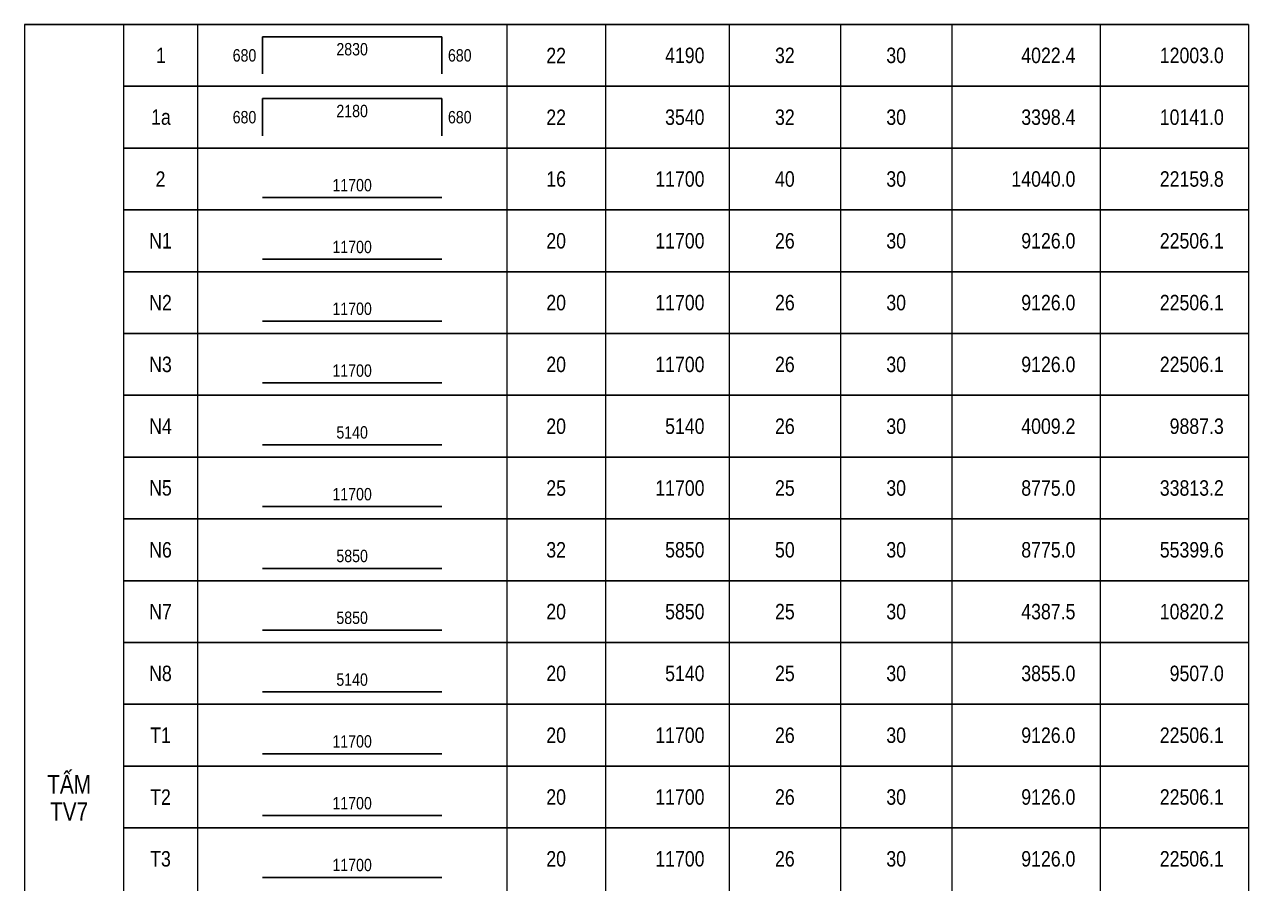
# Model space of a CAD drawing. Header units: millimetres. Extents: x -143483 to 1166745, y -1448440 to -1202244.
# Drawn here: x 403123 to 419623, y -1422748 to -1411165 of the extents above; entities that cross this region are included whole.
import ezdxf
from ezdxf.enums import TextEntityAlignment as Align

# ---------------------------------------------------------------- set-up
doc = ezdxf.new("R2010")
doc.units = ezdxf.units.MM
doc.header["$LTSCALE"] = 30
doc.layers.get('0').update_dxf_attribs({"lineweight": 9})
for name, color, linetype in [('ccu12-Dai', 6, 'Continuous'), ('ccu12-Manh', 8, 'Continuous'), ('ccu12-Text', 31, 'Continuous'), ('ccu12-Thay', 7, 'Continuous'), ('TEXT', 31, 'Continuous'), ('THEP', 4, 'Continuous')]:
    doc.layers.add(name, color=color, linetype=linetype)
doc.styles.add('ARIAL', font='arial_0.ttf')
doc.styles.add('Arial Narrow', font='ARIALN.TTF')
doc.styles.add('ccu11_simli', font='vnsimli.shx', dxfattribs={"width": 0.8})
doc.styles.add('ROMANS', font='arial_0.ttf', dxfattribs={"width": 0.8})

# ---------------------------------------------------------------- blocks, each defined once
blk = doc.blocks.new('TK_1')
at = {"layer": 'THEP'}
blk.add_lwpolyline([(2250, -800), (5150, -800)], dxfattribs=at)
at = {"layer": 'TEXT', "style": 'ROMANS', "width": 0.8}
for tag, p in [('SH', (600, -500)), ('DK', (7000, -500)), ('SL', (10700, -500)), ('SCK', (12500, -500))]:
    blk.add_attdef(tag, text='', height=250, dxfattribs=at).set_placement(p, align=Align.MIDDLE)
for tag, p in [('L', (9400, -500)), ('LA', (15400, -500)), ('KL', (17800, -500))]:
    blk.add_attdef(tag, text='', height=250, dxfattribs=at).set_placement(p, align=Align.MIDDLE_RIGHT)
blk.add_attdef('L1', text='', height=200, dxfattribs=at).set_placement((3700, -700), align=Align.CENTER)
blk = doc.blocks.new('TK_3')
at = {"layer": 'THEP'}
for p, q in [((2250, -200), (2250, -800)), ((5150, -200), (5150, -800))]:
    blk.add_line(p, q, dxfattribs=at)
blk.add_lwpolyline([(2250, -200), (5150, -200)], dxfattribs=at)
at = {"layer": 'TEXT', "style": 'ccu11_simli', "width": 0.8}
for tag, p in [('SH', (608, -500)), ('DK', (7000, -500)), ('SL', (10700, -500)), ('SCK', (12500, -500))]:
    blk.add_attdef(tag, text='', height=250, dxfattribs=at).set_placement(p, align=Align.MIDDLE)
blk.add_attdef('L2', text='', height=200, dxfattribs=at).set_placement((3700, -300), align=Align.TOP_CENTER)
for tag, height, p in [('L', 250, (9400, -500)), ('LA', 250, (15400, -500)), ('KL', 250, (17800, -500)), ('L1', 200, (2150, -500))]:
    blk.add_attdef(tag, text='', height=height, dxfattribs=at).set_placement(p, align=Align.MIDDLE_RIGHT)
blk.add_attdef('L3', text='', height=200, dxfattribs=at).set_placement((5250, -500), align=Align.MIDDLE_LEFT)

msp = doc.modelspace()

# ---------------------------------------------------------------- linework, layer by layer
for p, q in [((403123.02, -1411164.63), (403123.02, -1434497.96)), ((404456.35, -1411164.63), (404456.35, -1434497.96)), ((405456.35, -1411164.63), (405456.35, -1434497.96)), ((409623.02, -1411164.63), (409623.02, -1434497.96)), ((410956.35, -1411164.63), (410956.35, -1434497.96)), ((412623.02, -1411164.63), (412623.02, -1434497.96)), ((414123.02, -1411164.63), (414123.02, -1434497.96)), ((415623.02, -1411164.63), (415623.02, -1434497.96)), ((417623.02, -1411164.63), (417623.02, -1434497.96)), ((419623.02, -1411164.63), (419623.02, -1434497.96))]:
    msp.add_line(p, q)
at = {"layer": 'ccu12-Manh'}
for p, q in [((404456.35, -1411997.96), (419623.02, -1411997.96)), ((404456.35, -1412831.3), (419623.02, -1412831.3)), ((404456.35, -1413664.63), (419623.02, -1413664.63)), ((404456.35, -1414497.96), (419623.02, -1414497.96)), ((404456.35, -1415331.3), (419623.02, -1415331.3)), ((404456.35, -1416164.63), (419623.02, -1416164.63)), ((404456.35, -1416997.96), (419623.02, -1416997.96)), ((404456.35, -1417831.3), (419623.02, -1417831.3)), ((404456.35, -1418664.63), (419623.02, -1418664.63)), ((404456.35, -1419497.96), (419623.02, -1419497.96)), ((404456.35, -1420331.3), (419623.02, -1420331.3)), ((404456.35, -1421164.63), (419623.02, -1421164.63)), ((404456.35, -1421997.96), (419623.02, -1421997.96))]:
    msp.add_line(p, q, dxfattribs=at)
at = {"layer": 'ccu12-Thay'}
msp.add_line((403123.02, -1411164.63), (419623.02, -1411164.63), dxfattribs=at)

# ---------------------------------------------------------------- block references
at = {"layer": 'ccu12-Dai', "ltscale": 10000}
ref = msp.add_blockref('TK_3', (404456.35, -1411164.63), dxfattribs=dict(at, xscale=0.833333338333486, yscale=0.833333338333486, zscale=0.833333338333486))
ref.add_attrib('SH', '1', dxfattribs={"layer": 'TEXT', "color": 1, "ltscale": 10000, "height": 208.33, "style": 'Arial Narrow'}).set_placement((404963.02, -1411581.3), align=Align.MIDDLE)
ref.add_attrib('DK', '22', dxfattribs={"layer": 'TEXT', "color": 1, "ltscale": 10000, "height": 208.333, "style": 'Arial Narrow'}).set_placement((410289.69, -1411581.3), align=Align.MIDDLE)
ref.add_attrib('L', '4190', dxfattribs={"layer": 'TEXT', "ltscale": 10000, "height": 208.333, "style": 'Arial Narrow'}).set_placement((412289.69, -1411581.3), align=Align.MIDDLE_RIGHT)
ref.add_attrib('SL', '32', dxfattribs={"layer": 'TEXT', "color": 1, "ltscale": 10000, "height": 208.333, "style": 'Arial Narrow'}).set_placement((413373.02, -1411581.3), align=Align.MIDDLE)
ref.add_attrib('SCK', '30', dxfattribs={"layer": 'TEXT', "color": 1, "ltscale": 10000, "height": 208.333, "style": 'Arial Narrow'}).set_placement((414873.02, -1411581.3), align=Align.MIDDLE)
ref.add_attrib('LA', '4022.4', dxfattribs={"layer": 'TEXT', "ltscale": 10000, "height": 208.333, "style": 'Arial Narrow'}).set_placement((417289.69, -1411581.3), align=Align.MIDDLE_RIGHT)
ref.add_attrib('KL', '12003.0', dxfattribs={"layer": 'TEXT', "ltscale": 10000, "height": 208.333, "style": 'Arial Narrow'}).set_placement((419289.69, -1411581.3), align=Align.MIDDLE_RIGHT)
ref.add_attrib('L1', '680', dxfattribs={"layer": 'TEXT', "ltscale": 10000, "height": 166.667, "style": 'Arial Narrow'}).set_placement((406248.02, -1411581.3), align=Align.MIDDLE_RIGHT)
ref.add_attrib('L2', '2830', dxfattribs={"layer": 'TEXT', "ltscale": 10000, "height": 166.667, "style": 'Arial Narrow'}).set_placement((407539.69, -1411414.63), align=Align.TOP_CENTER)
ref.add_attrib('L3', '680', dxfattribs={"layer": 'TEXT', "ltscale": 10000, "height": 166.667, "style": 'Arial Narrow'}).set_placement((408831.35, -1411581.3), align=Align.MIDDLE_LEFT)
ref = msp.add_blockref('TK_3', (404456.35, -1411997.96), dxfattribs=dict(at, xscale=0.833333338333486, yscale=0.833333338333486, zscale=0.833333338333486))
ref.add_attrib('SH', '1a', dxfattribs={"layer": 'TEXT', "color": 1, "ltscale": 10000, "height": 208.333, "style": 'Arial Narrow'}).set_placement((404963.02, -1412414.63), align=Align.MIDDLE)
ref.add_attrib('DK', '22', dxfattribs={"layer": 'TEXT', "color": 1, "ltscale": 10000, "height": 208.333, "style": 'Arial Narrow'}).set_placement((410289.69, -1412414.63), align=Align.MIDDLE)
ref.add_attrib('L', '3540', dxfattribs={"layer": 'TEXT', "ltscale": 10000, "height": 208.333, "style": 'Arial Narrow'}).set_placement((412289.69, -1412414.63), align=Align.MIDDLE_RIGHT)
ref.add_attrib('SL', '32', dxfattribs={"layer": 'TEXT', "color": 1, "ltscale": 10000, "height": 208.333, "style": 'Arial Narrow'}).set_placement((413373.02, -1412414.63), align=Align.MIDDLE)
ref.add_attrib('SCK', '30', dxfattribs={"layer": 'TEXT', "color": 1, "ltscale": 10000, "height": 208.333, "style": 'Arial Narrow'}).set_placement((414873.02, -1412414.63), align=Align.MIDDLE)
ref.add_attrib('LA', '3398.4', dxfattribs={"layer": 'TEXT', "ltscale": 10000, "height": 208.333, "style": 'Arial Narrow'}).set_placement((417289.69, -1412414.63), align=Align.MIDDLE_RIGHT)
ref.add_attrib('KL', '10141.0', dxfattribs={"layer": 'TEXT', "ltscale": 10000, "height": 208.333, "style": 'Arial Narrow'}).set_placement((419289.69, -1412414.63), align=Align.MIDDLE_RIGHT)
ref.add_attrib('L1', '680', dxfattribs={"layer": 'TEXT', "ltscale": 10000, "height": 166.667, "style": 'Arial Narrow'}).set_placement((406248.02, -1412414.63), align=Align.MIDDLE_RIGHT)
ref.add_attrib('L2', '2180', dxfattribs={"layer": 'TEXT', "ltscale": 10000, "height": 166.667, "style": 'Arial Narrow'}).set_placement((407539.69, -1412247.96), align=Align.TOP_CENTER)
ref.add_attrib('L3', '680', dxfattribs={"layer": 'TEXT', "ltscale": 10000, "height": 166.667, "style": 'Arial Narrow'}).set_placement((408831.35, -1412414.63), align=Align.MIDDLE_LEFT)
ref = msp.add_blockref('TK_1', (404456.35, -1412831.3), dxfattribs=dict(at, xscale=0.833333338333486, yscale=0.833333338333486, zscale=0.833333338333486))
ref.add_attrib('SH', '2', dxfattribs={"layer": 'TEXT', "color": 1, "ltscale": 10000, "height": 208.33, "style": 'Arial Narrow'}).set_placement((404956.35, -1413247.96), align=Align.MIDDLE)
ref.add_attrib('DK', '16', dxfattribs={"layer": 'TEXT', "color": 1, "ltscale": 10000, "height": 208.333, "style": 'Arial Narrow'}).set_placement((410289.69, -1413247.96), align=Align.MIDDLE)
ref.add_attrib('L', '11700', dxfattribs={"layer": 'TEXT', "ltscale": 10000, "height": 208.333, "style": 'Arial Narrow'}).set_placement((412289.69, -1413247.96), align=Align.MIDDLE_RIGHT)
ref.add_attrib('SL', '40', dxfattribs={"layer": 'TEXT', "color": 1, "ltscale": 10000, "height": 208.333, "style": 'Arial Narrow'}).set_placement((413373.02, -1413247.96), align=Align.MIDDLE)
ref.add_attrib('SCK', '30', dxfattribs={"layer": 'TEXT', "color": 1, "ltscale": 10000, "height": 208.333, "style": 'Arial Narrow'}).set_placement((414873.02, -1413247.96), align=Align.MIDDLE)
ref.add_attrib('LA', '14040.0', dxfattribs={"layer": 'TEXT', "ltscale": 10000, "height": 208.333, "style": 'Arial Narrow'}).set_placement((417289.69, -1413247.96), align=Align.MIDDLE_RIGHT)
ref.add_attrib('KL', '22159.8', dxfattribs={"layer": 'TEXT', "ltscale": 10000, "height": 208.333, "style": 'Arial Narrow'}).set_placement((419289.69, -1413247.96), align=Align.MIDDLE_RIGHT)
ref.add_attrib('L1', '11700', dxfattribs={"layer": 'TEXT', "ltscale": 10000, "height": 166.667, "style": 'Arial Narrow'}).set_placement((407539.69, -1413414.63), align=Align.CENTER)
ref = msp.add_blockref('TK_1', (404456.35, -1413664.63), dxfattribs=dict(at, xscale=0.833333338333486, yscale=0.833333338333486, zscale=0.833333338333486))
ref.add_attrib('SH', 'N1', dxfattribs={"layer": 'TEXT', "color": 1, "ltscale": 10000, "height": 208.333, "style": 'Arial Narrow'}).set_placement((404956.35, -1414081.3), align=Align.MIDDLE)
ref.add_attrib('DK', '20', dxfattribs={"layer": 'TEXT', "color": 1, "ltscale": 10000, "height": 208.333, "style": 'Arial Narrow'}).set_placement((410289.69, -1414081.3), align=Align.MIDDLE)
ref.add_attrib('L', '11700', dxfattribs={"layer": 'TEXT', "ltscale": 10000, "height": 208.333, "style": 'Arial Narrow'}).set_placement((412289.69, -1414081.3), align=Align.MIDDLE_RIGHT)
ref.add_attrib('SL', '26', dxfattribs={"layer": 'TEXT', "color": 1, "ltscale": 10000, "height": 208.333, "style": 'Arial Narrow'}).set_placement((413373.02, -1414081.3), align=Align.MIDDLE)
ref.add_attrib('SCK', '30', dxfattribs={"layer": 'TEXT', "color": 1, "ltscale": 10000, "height": 208.333, "style": 'Arial Narrow'}).set_placement((414873.02, -1414081.3), align=Align.MIDDLE)
ref.add_attrib('LA', '9126.0', dxfattribs={"layer": 'TEXT', "ltscale": 10000, "height": 208.333, "style": 'Arial Narrow'}).set_placement((417289.69, -1414081.3), align=Align.MIDDLE_RIGHT)
ref.add_attrib('KL', '22506.1', dxfattribs={"layer": 'TEXT', "ltscale": 10000, "height": 208.333, "style": 'Arial Narrow'}).set_placement((419289.69, -1414081.3), align=Align.MIDDLE_RIGHT)
ref.add_attrib('L1', '11700', dxfattribs={"layer": 'TEXT', "ltscale": 10000, "height": 166.667, "style": 'Arial Narrow'}).set_placement((407539.69, -1414247.96), align=Align.CENTER)
ref = msp.add_blockref('TK_1', (404456.35, -1414497.96), dxfattribs=dict(at, xscale=0.833333338333486, yscale=0.833333338333486, zscale=0.833333338333486))
ref.add_attrib('SH', 'N2', dxfattribs={"layer": 'TEXT', "color": 1, "ltscale": 10000, "height": 208.333, "style": 'Arial Narrow'}).set_placement((404956.35, -1414914.63), align=Align.MIDDLE)
ref.add_attrib('DK', '20', dxfattribs={"layer": 'TEXT', "color": 1, "ltscale": 10000, "height": 208.333, "style": 'Arial Narrow'}).set_placement((410289.69, -1414914.63), align=Align.MIDDLE)
ref.add_attrib('L', '11700', dxfattribs={"layer": 'TEXT', "ltscale": 10000, "height": 208.333, "style": 'Arial Narrow'}).set_placement((412289.69, -1414914.63), align=Align.MIDDLE_RIGHT)
ref.add_attrib('SL', '26', dxfattribs={"layer": 'TEXT', "color": 1, "ltscale": 10000, "height": 208.333, "style": 'Arial Narrow'}).set_placement((413373.02, -1414914.63), align=Align.MIDDLE)
ref.add_attrib('SCK', '30', dxfattribs={"layer": 'TEXT', "color": 1, "ltscale": 10000, "height": 208.333, "style": 'Arial Narrow'}).set_placement((414873.02, -1414914.63), align=Align.MIDDLE)
ref.add_attrib('LA', '9126.0', dxfattribs={"layer": 'TEXT', "ltscale": 10000, "height": 208.333, "style": 'Arial Narrow'}).set_placement((417289.69, -1414914.63), align=Align.MIDDLE_RIGHT)
ref.add_attrib('KL', '22506.1', dxfattribs={"layer": 'TEXT', "ltscale": 10000, "height": 208.333, "style": 'Arial Narrow'}).set_placement((419289.69, -1414914.63), align=Align.MIDDLE_RIGHT)
ref.add_attrib('L1', '11700', dxfattribs={"layer": 'TEXT', "ltscale": 10000, "height": 166.667, "style": 'Arial Narrow'}).set_placement((407539.69, -1415081.3), align=Align.CENTER)
ref = msp.add_blockref('TK_1', (404456.35, -1415331.3), dxfattribs=dict(at, xscale=0.833333338333486, yscale=0.833333338333486, zscale=0.833333338333486))
ref.add_attrib('SH', 'N3', dxfattribs={"layer": 'TEXT', "color": 1, "ltscale": 10000, "height": 208.333, "style": 'Arial Narrow'}).set_placement((404956.35, -1415747.96), align=Align.MIDDLE)
ref.add_attrib('DK', '20', dxfattribs={"layer": 'TEXT', "color": 1, "ltscale": 10000, "height": 208.333, "style": 'Arial Narrow'}).set_placement((410289.69, -1415747.96), align=Align.MIDDLE)
ref.add_attrib('L', '11700', dxfattribs={"layer": 'TEXT', "ltscale": 10000, "height": 208.333, "style": 'Arial Narrow'}).set_placement((412289.69, -1415747.96), align=Align.MIDDLE_RIGHT)
ref.add_attrib('SL', '26', dxfattribs={"layer": 'TEXT', "color": 1, "ltscale": 10000, "height": 208.333, "style": 'Arial Narrow'}).set_placement((413373.02, -1415747.96), align=Align.MIDDLE)
ref.add_attrib('SCK', '30', dxfattribs={"layer": 'TEXT', "color": 1, "ltscale": 10000, "height": 208.333, "style": 'Arial Narrow'}).set_placement((414873.02, -1415747.96), align=Align.MIDDLE)
ref.add_attrib('LA', '9126.0', dxfattribs={"layer": 'TEXT', "ltscale": 10000, "height": 208.333, "style": 'Arial Narrow'}).set_placement((417289.69, -1415747.96), align=Align.MIDDLE_RIGHT)
ref.add_attrib('KL', '22506.1', dxfattribs={"layer": 'TEXT', "ltscale": 10000, "height": 208.333, "style": 'Arial Narrow'}).set_placement((419289.69, -1415747.96), align=Align.MIDDLE_RIGHT)
ref.add_attrib('L1', '11700', dxfattribs={"layer": 'TEXT', "ltscale": 10000, "height": 166.667, "style": 'Arial Narrow'}).set_placement((407539.69, -1415914.63), align=Align.CENTER)
ref = msp.add_blockref('TK_1', (404456.35, -1416164.63), dxfattribs=dict(at, xscale=0.833333338333486, yscale=0.833333338333486, zscale=0.833333338333486))
ref.add_attrib('SH', 'N4', dxfattribs={"layer": 'TEXT', "color": 1, "ltscale": 10000, "height": 208.333, "style": 'Arial Narrow'}).set_placement((404956.35, -1416581.3), align=Align.MIDDLE)
ref.add_attrib('DK', '20', dxfattribs={"layer": 'TEXT', "color": 1, "ltscale": 10000, "height": 208.333, "style": 'Arial Narrow'}).set_placement((410289.69, -1416581.3), align=Align.MIDDLE)
ref.add_attrib('L', '5140', dxfattribs={"layer": 'TEXT', "ltscale": 10000, "height": 208.333, "style": 'Arial Narrow'}).set_placement((412289.69, -1416581.3), align=Align.MIDDLE_RIGHT)
ref.add_attrib('SL', '26', dxfattribs={"layer": 'TEXT', "color": 1, "ltscale": 10000, "height": 208.333, "style": 'Arial Narrow'}).set_placement((413373.02, -1416581.3), align=Align.MIDDLE)
ref.add_attrib('SCK', '30', dxfattribs={"layer": 'TEXT', "color": 1, "ltscale": 10000, "height": 208.333, "style": 'Arial Narrow'}).set_placement((414873.02, -1416581.3), align=Align.MIDDLE)
ref.add_attrib('LA', '4009.2', dxfattribs={"layer": 'TEXT', "ltscale": 10000, "height": 208.333, "style": 'Arial Narrow'}).set_placement((417289.69, -1416581.3), align=Align.MIDDLE_RIGHT)
ref.add_attrib('KL', '9887.3', dxfattribs={"layer": 'TEXT', "ltscale": 10000, "height": 208.333, "style": 'Arial Narrow'}).set_placement((419289.69, -1416581.3), align=Align.MIDDLE_RIGHT)
ref.add_attrib('L1', '5140', dxfattribs={"layer": 'TEXT', "ltscale": 10000, "height": 166.667, "style": 'Arial Narrow'}).set_placement((407539.69, -1416747.96), align=Align.CENTER)
ref = msp.add_blockref('TK_1', (404456.35, -1416997.96), dxfattribs=dict(at, xscale=0.833333338333486, yscale=0.833333338333486, zscale=0.833333338333486))
ref.add_attrib('SH', 'N5', dxfattribs={"layer": 'TEXT', "color": 1, "ltscale": 10000, "height": 208.333, "style": 'Arial Narrow'}).set_placement((404956.35, -1417414.63), align=Align.MIDDLE)
ref.add_attrib('DK', '25', dxfattribs={"layer": 'TEXT', "color": 1, "ltscale": 10000, "height": 208.333, "style": 'Arial Narrow'}).set_placement((410289.69, -1417414.63), align=Align.MIDDLE)
ref.add_attrib('L', '11700', dxfattribs={"layer": 'TEXT', "ltscale": 10000, "height": 208.333, "style": 'Arial Narrow'}).set_placement((412289.69, -1417414.63), align=Align.MIDDLE_RIGHT)
ref.add_attrib('SL', '25', dxfattribs={"layer": 'TEXT', "color": 1, "ltscale": 10000, "height": 208.333, "style": 'Arial Narrow'}).set_placement((413373.02, -1417414.63), align=Align.MIDDLE)
ref.add_attrib('SCK', '30', dxfattribs={"layer": 'TEXT', "color": 1, "ltscale": 10000, "height": 208.333, "style": 'Arial Narrow'}).set_placement((414873.02, -1417414.63), align=Align.MIDDLE)
ref.add_attrib('LA', '8775.0', dxfattribs={"layer": 'TEXT', "ltscale": 10000, "height": 208.333, "style": 'Arial Narrow'}).set_placement((417289.69, -1417414.63), align=Align.MIDDLE_RIGHT)
ref.add_attrib('KL', '33813.2', dxfattribs={"layer": 'TEXT', "ltscale": 10000, "height": 208.333, "style": 'Arial Narrow'}).set_placement((419289.69, -1417414.63), align=Align.MIDDLE_RIGHT)
ref.add_attrib('L1', '11700', dxfattribs={"layer": 'TEXT', "ltscale": 10000, "height": 166.667, "style": 'Arial Narrow'}).set_placement((407539.69, -1417581.3), align=Align.CENTER)
ref = msp.add_blockref('TK_1', (404456.35, -1417831.3), dxfattribs=dict(at, xscale=0.833333338333486, yscale=0.833333338333486, zscale=0.833333338333486))
ref.add_attrib('SH', 'N6', dxfattribs={"layer": 'TEXT', "color": 1, "ltscale": 10000, "height": 208.333, "style": 'Arial Narrow'}).set_placement((404956.35, -1418247.96), align=Align.MIDDLE)
ref.add_attrib('DK', '32', dxfattribs={"layer": 'TEXT', "color": 1, "ltscale": 10000, "height": 208.333, "style": 'Arial Narrow'}).set_placement((410289.69, -1418247.96), align=Align.MIDDLE)
ref.add_attrib('L', '5850', dxfattribs={"layer": 'TEXT', "ltscale": 10000, "height": 208.333, "style": 'Arial Narrow'}).set_placement((412289.69, -1418247.96), align=Align.MIDDLE_RIGHT)
ref.add_attrib('SL', '50', dxfattribs={"layer": 'TEXT', "color": 1, "ltscale": 10000, "height": 208.333, "style": 'Arial Narrow'}).set_placement((413373.02, -1418247.96), align=Align.MIDDLE)
ref.add_attrib('SCK', '30', dxfattribs={"layer": 'TEXT', "color": 1, "ltscale": 10000, "height": 208.333, "style": 'Arial Narrow'}).set_placement((414873.02, -1418247.96), align=Align.MIDDLE)
ref.add_attrib('LA', '8775.0', dxfattribs={"layer": 'TEXT', "ltscale": 10000, "height": 208.333, "style": 'Arial Narrow'}).set_placement((417289.69, -1418247.96), align=Align.MIDDLE_RIGHT)
ref.add_attrib('KL', '55399.6', dxfattribs={"layer": 'TEXT', "ltscale": 10000, "height": 208.333, "style": 'Arial Narrow'}).set_placement((419289.69, -1418247.96), align=Align.MIDDLE_RIGHT)
ref.add_attrib('L1', '5850', dxfattribs={"layer": 'TEXT', "ltscale": 10000, "height": 166.667, "style": 'Arial Narrow'}).set_placement((407539.69, -1418414.63), align=Align.CENTER)
ref = msp.add_blockref('TK_1', (404456.35, -1418664.63), dxfattribs=dict(at, xscale=0.833333338333486, yscale=0.833333338333486, zscale=0.833333338333486))
ref.add_attrib('SH', 'N7', dxfattribs={"layer": 'TEXT', "color": 1, "ltscale": 10000, "height": 208.333, "style": 'Arial Narrow'}).set_placement((404956.35, -1419081.3), align=Align.MIDDLE)
ref.add_attrib('DK', '20', dxfattribs={"layer": 'TEXT', "color": 1, "ltscale": 10000, "height": 208.333, "style": 'Arial Narrow'}).set_placement((410289.69, -1419081.3), align=Align.MIDDLE)
ref.add_attrib('L', '5850', dxfattribs={"layer": 'TEXT', "ltscale": 10000, "height": 208.333, "style": 'Arial Narrow'}).set_placement((412289.69, -1419081.3), align=Align.MIDDLE_RIGHT)
ref.add_attrib('SL', '25', dxfattribs={"layer": 'TEXT', "color": 1, "ltscale": 10000, "height": 208.333, "style": 'Arial Narrow'}).set_placement((413373.02, -1419081.3), align=Align.MIDDLE)
ref.add_attrib('SCK', '30', dxfattribs={"layer": 'TEXT', "color": 1, "ltscale": 10000, "height": 208.333, "style": 'Arial Narrow'}).set_placement((414873.02, -1419081.3), align=Align.MIDDLE)
ref.add_attrib('LA', '4387.5', dxfattribs={"layer": 'TEXT', "ltscale": 10000, "height": 208.333, "style": 'Arial Narrow'}).set_placement((417289.69, -1419081.3), align=Align.MIDDLE_RIGHT)
ref.add_attrib('KL', '10820.2', dxfattribs={"layer": 'TEXT', "ltscale": 10000, "height": 208.333, "style": 'Arial Narrow'}).set_placement((419289.69, -1419081.3), align=Align.MIDDLE_RIGHT)
ref.add_attrib('L1', '5850', dxfattribs={"layer": 'TEXT', "ltscale": 10000, "height": 166.667, "style": 'Arial Narrow'}).set_placement((407539.69, -1419247.96), align=Align.CENTER)
ref = msp.add_blockref('TK_1', (404456.35, -1419497.96), dxfattribs=dict(at, xscale=0.833333338333486, yscale=0.833333338333486, zscale=0.833333338333486))
ref.add_attrib('SH', 'N8', dxfattribs={"layer": 'TEXT', "color": 1, "ltscale": 10000, "height": 208.333, "style": 'Arial Narrow'}).set_placement((404956.35, -1419914.63), align=Align.MIDDLE)
ref.add_attrib('DK', '20', dxfattribs={"layer": 'TEXT', "color": 1, "ltscale": 10000, "height": 208.333, "style": 'Arial Narrow'}).set_placement((410289.69, -1419914.63), align=Align.MIDDLE)
ref.add_attrib('L', '5140', dxfattribs={"layer": 'TEXT', "ltscale": 10000, "height": 208.333, "style": 'Arial Narrow'}).set_placement((412289.69, -1419914.63), align=Align.MIDDLE_RIGHT)
ref.add_attrib('SL', '25', dxfattribs={"layer": 'TEXT', "color": 1, "ltscale": 10000, "height": 208.333, "style": 'Arial Narrow'}).set_placement((413373.02, -1419914.63), align=Align.MIDDLE)
ref.add_attrib('SCK', '30', dxfattribs={"layer": 'TEXT', "color": 1, "ltscale": 10000, "height": 208.333, "style": 'Arial Narrow'}).set_placement((414873.02, -1419914.63), align=Align.MIDDLE)
ref.add_attrib('LA', '3855.0', dxfattribs={"layer": 'TEXT', "ltscale": 10000, "height": 208.333, "style": 'Arial Narrow'}).set_placement((417289.69, -1419914.63), align=Align.MIDDLE_RIGHT)
ref.add_attrib('KL', '9507.0', dxfattribs={"layer": 'TEXT', "ltscale": 10000, "height": 208.333, "style": 'Arial Narrow'}).set_placement((419289.69, -1419914.63), align=Align.MIDDLE_RIGHT)
ref.add_attrib('L1', '5140', dxfattribs={"layer": 'TEXT', "ltscale": 10000, "height": 166.667, "style": 'Arial Narrow'}).set_placement((407539.69, -1420081.3), align=Align.CENTER)
ref = msp.add_blockref('TK_1', (404456.35, -1420331.3), dxfattribs=dict(at, xscale=0.833333338333486, yscale=0.833333338333486, zscale=0.833333338333486))
ref.add_attrib('SH', 'T1', dxfattribs={"layer": 'TEXT', "color": 1, "ltscale": 10000, "height": 208.333, "style": 'Arial Narrow'}).set_placement((404956.35, -1420747.96), align=Align.MIDDLE)
ref.add_attrib('DK', '20', dxfattribs={"layer": 'TEXT', "color": 1, "ltscale": 10000, "height": 208.333, "style": 'Arial Narrow'}).set_placement((410289.69, -1420747.96), align=Align.MIDDLE)
ref.add_attrib('L', '11700', dxfattribs={"layer": 'TEXT', "ltscale": 10000, "height": 208.333, "style": 'Arial Narrow'}).set_placement((412289.69, -1420747.96), align=Align.MIDDLE_RIGHT)
ref.add_attrib('SL', '26', dxfattribs={"layer": 'TEXT', "color": 1, "ltscale": 10000, "height": 208.333, "style": 'Arial Narrow'}).set_placement((413373.02, -1420747.96), align=Align.MIDDLE)
ref.add_attrib('SCK', '30', dxfattribs={"layer": 'TEXT', "color": 1, "ltscale": 10000, "height": 208.333, "style": 'Arial Narrow'}).set_placement((414873.02, -1420747.96), align=Align.MIDDLE)
ref.add_attrib('LA', '9126.0', dxfattribs={"layer": 'TEXT', "ltscale": 10000, "height": 208.333, "style": 'Arial Narrow'}).set_placement((417289.69, -1420747.96), align=Align.MIDDLE_RIGHT)
ref.add_attrib('KL', '22506.1', dxfattribs={"layer": 'TEXT', "ltscale": 10000, "height": 208.333, "style": 'Arial Narrow'}).set_placement((419289.69, -1420747.96), align=Align.MIDDLE_RIGHT)
ref.add_attrib('L1', '11700', dxfattribs={"layer": 'TEXT', "ltscale": 10000, "height": 166.667, "style": 'Arial Narrow'}).set_placement((407539.69, -1420914.63), align=Align.CENTER)
ref = msp.add_blockref('TK_1', (404456.35, -1421164.63), dxfattribs=dict(at, xscale=0.833333338333486, yscale=0.833333338333486, zscale=0.833333338333486))
ref.add_attrib('SH', 'T2', dxfattribs={"layer": 'TEXT', "color": 1, "ltscale": 10000, "height": 208.333, "style": 'Arial Narrow'}).set_placement((404956.35, -1421581.3), align=Align.MIDDLE)
ref.add_attrib('DK', '20', dxfattribs={"layer": 'TEXT', "color": 1, "ltscale": 10000, "height": 208.333, "style": 'Arial Narrow'}).set_placement((410289.69, -1421581.3), align=Align.MIDDLE)
ref.add_attrib('L', '11700', dxfattribs={"layer": 'TEXT', "ltscale": 10000, "height": 208.333, "style": 'Arial Narrow'}).set_placement((412289.69, -1421581.3), align=Align.MIDDLE_RIGHT)
ref.add_attrib('SL', '26', dxfattribs={"layer": 'TEXT', "color": 1, "ltscale": 10000, "height": 208.333, "style": 'Arial Narrow'}).set_placement((413373.02, -1421581.3), align=Align.MIDDLE)
ref.add_attrib('SCK', '30', dxfattribs={"layer": 'TEXT', "color": 1, "ltscale": 10000, "height": 208.333, "style": 'Arial Narrow'}).set_placement((414873.02, -1421581.3), align=Align.MIDDLE)
ref.add_attrib('LA', '9126.0', dxfattribs={"layer": 'TEXT', "ltscale": 10000, "height": 208.333, "style": 'Arial Narrow'}).set_placement((417289.69, -1421581.3), align=Align.MIDDLE_RIGHT)
ref.add_attrib('KL', '22506.1', dxfattribs={"layer": 'TEXT', "ltscale": 10000, "height": 208.333, "style": 'Arial Narrow'}).set_placement((419289.69, -1421581.3), align=Align.MIDDLE_RIGHT)
ref.add_attrib('L1', '11700', dxfattribs={"layer": 'TEXT', "ltscale": 10000, "height": 166.667, "style": 'Arial Narrow'}).set_placement((407539.69, -1421747.96), align=Align.CENTER)
ref = msp.add_blockref('TK_1', (404456.35, -1421997.96), dxfattribs=dict(at, xscale=0.833333338333486, yscale=0.833333338333486, zscale=0.833333338333486))
ref.add_attrib('SH', 'T3', dxfattribs={"layer": 'TEXT', "color": 1, "ltscale": 10000, "height": 208.333, "style": 'Arial Narrow'}).set_placement((404956.35, -1422414.63), align=Align.MIDDLE)
ref.add_attrib('DK', '20', dxfattribs={"layer": 'TEXT', "color": 1, "ltscale": 10000, "height": 208.333, "style": 'Arial Narrow'}).set_placement((410289.69, -1422414.63), align=Align.MIDDLE)
ref.add_attrib('L', '11700', dxfattribs={"layer": 'TEXT', "ltscale": 10000, "height": 208.333, "style": 'Arial Narrow'}).set_placement((412289.69, -1422414.63), align=Align.MIDDLE_RIGHT)
ref.add_attrib('SL', '26', dxfattribs={"layer": 'TEXT', "color": 1, "ltscale": 10000, "height": 208.333, "style": 'Arial Narrow'}).set_placement((413373.02, -1422414.63), align=Align.MIDDLE)
ref.add_attrib('SCK', '30', dxfattribs={"layer": 'TEXT', "color": 1, "ltscale": 10000, "height": 208.333, "style": 'Arial Narrow'}).set_placement((414873.02, -1422414.63), align=Align.MIDDLE)
ref.add_attrib('LA', '9126.0', dxfattribs={"layer": 'TEXT', "ltscale": 10000, "height": 208.333, "style": 'Arial Narrow'}).set_placement((417289.69, -1422414.63), align=Align.MIDDLE_RIGHT)
ref.add_attrib('KL', '22506.1', dxfattribs={"layer": 'TEXT', "ltscale": 10000, "height": 208.333, "style": 'Arial Narrow'}).set_placement((419289.69, -1422414.63), align=Align.MIDDLE_RIGHT)
ref.add_attrib('L1', '11700', dxfattribs={"layer": 'TEXT', "ltscale": 10000, "height": 166.667, "style": 'Arial Narrow'}).set_placement((407539.69, -1422581.3), align=Align.CENTER)

# ---------------------------------------------------------------- texts
at = {"layer": 'ccu12-Text', "color": 2, "style": 'ARIAL', "width": 0.8}
for s, p in [('TẤM', (403724.74, -1421534.29)), ('TV7', (403724.74, -1421901.96))]:
    msp.add_text(s, height=250, dxfattribs=at).set_placement(p, align=Align.CENTER)

doc.saveas('drawing.dxf')
